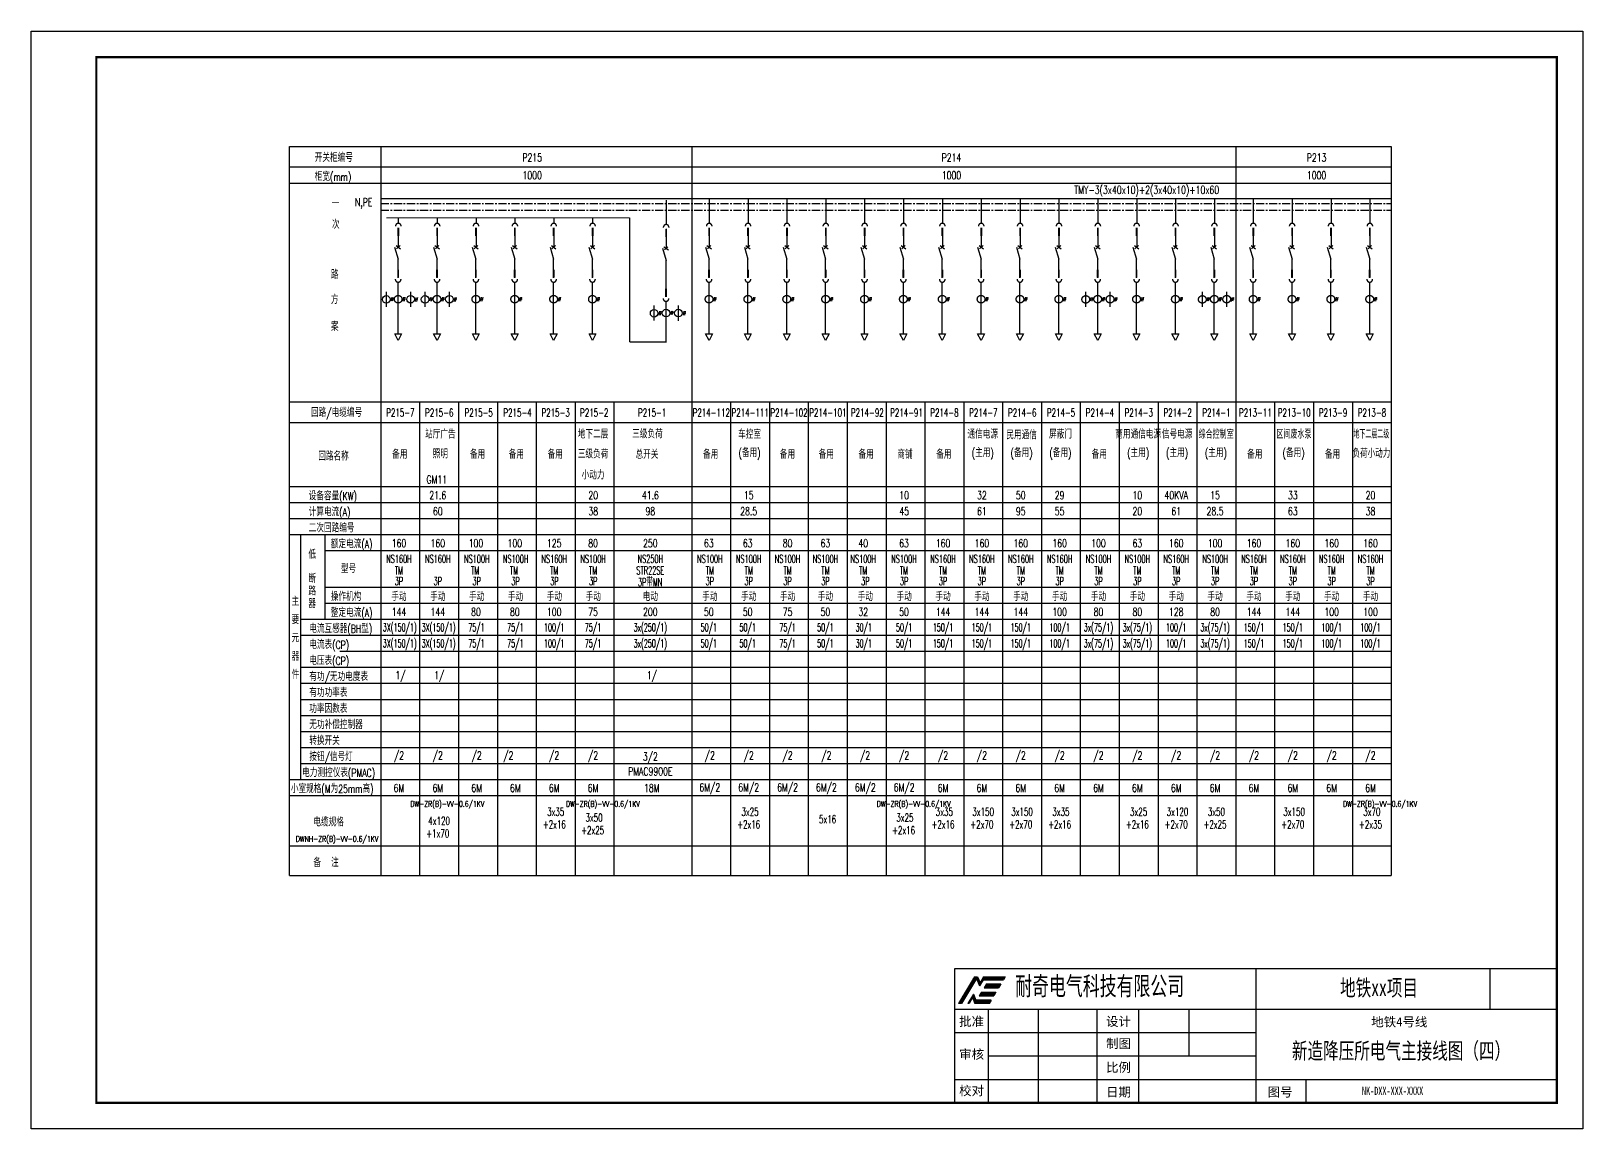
# Model space of a CAD drawing. Extents: x 683337 to 721494, y -86071 to -63744.
# Drawn here: x 697734 to 721494, y -86071 to -69271 of the extents above; entities that cross this region are included whole.
import ezdxf
from ezdxf.enums import TextEntityAlignment as Align

# ---------------------------------------------------------------- set-up
doc = ezdxf.new("R2010")
doc.units = 0
doc.header["$LTSCALE"] = 100
doc.header["$MEASUREMENT"] = 0
for name, pattern in [('ACAD_ISO03W100', [30, 12, -18]), ('CENTER', [2, 1.25, -0.25, 0.25, -0.25]), ('CONTINOUS', [2.5, 1.25, 0.25, 0.25, 0.25, 0.25, 0.25])]:
    doc.linetypes.add(name, pattern=pattern)
doc.layers.get('0').update_dxf_attribs({"color": 3, "linetype": 'CONTINUOUS'})
for name, color, linetype in [('01', 7, 'CONTINUOUS'), ('02', 1, 'CONTINUOUS'), ('1', 7, 'ACAD_ISO03W100'), ('11', 1, 'CONTINUOUS'), ('图框', 4, 'CONTINUOUS'), ('文字', 7, 'CONTINUOUS')]:
    doc.layers.add(name, color=color, linetype=linetype)
doc.styles.add('FSDBHZ', font='TXT.SHX', dxfattribs={"width": 0.707, "bigfont": 'HZFS.SHX'})
doc.styles.add('HT', font='simhei.ttf')
doc.styles.get("Standard").update_dxf_attribs({"font": 'COMPLEX', "width": 0.666667, "bigfont": 'DXT'})
doc.styles.add('WEN', font='', dxfattribs={"width": 0.7})
doc.styles.get('WEN').set_extended_font_data('SimSun')
pattern_1 = [(45, (965297.757, -248823.082), (-26.60573, 26.60573), [])]

# ---------------------------------------------------------------- blocks, each defined once
blk = doc.blocks.new('图框')
at = {"layer": '图框'}
h = blk.add_hatch(dxfattribs=at)
h.set_pattern_fill('ANSI31', color=5, scale=11.850767)
h.set_pattern_definition(pattern_1)
h.paths.add_polyline_path([(1013864, -235026), (1013937, -234905), (1013353, -234905), (1013257, -234665), (1013039, -235026), (1013091, -235026), (1013227, -234800), (1013318, -235026)], flags=17)
h.paths.add_polyline_path([(1012684, -235026), (1012807, -235026), (1013380, -234075), (1013493, -234358), (1013636, -234122), (1014409, -234122), (1014474, -234014), (1013649, -234014), (1013511, -234242), (1013420, -234014), (1013294, -234014)])
h = blk.add_hatch(dxfattribs=at)
h.set_pattern_fill('ANSI31', color=256, scale=11.850767)
h.set_pattern_definition(pattern_1)
h.paths.add_polyline_path([(1014312, -234282), (1013758, -234282), (1013666, -234434), (1014220, -234434)])
h.paths.add_polyline_path([(1014121, -234599), (1013567, -234599), (1013483, -234738), (1014037, -234738)])
h = blk.add_hatch(dxfattribs=at)
h.set_pattern_fill('ANSI31', color=3, scale=11.850767)
h.set_pattern_definition(pattern_1)
h.paths.add_polyline_path([(1013758, -234282), (1013666, -234434), (1014220, -234434), (1014312, -234282)])
h.paths.add_polyline_path([(1013567, -234599), (1013483, -234738), (1014037, -234738), (1014121, -234599)])
for p, q in [((1012536, -233704), (1012536, -238826)), ((1013294, -234014), (1012684, -235026)), ((1013294, -234014), (1013417, -234014)), ((1013420, -234014), (1013511, -234242)), ((1013649, -234014), (1013511, -234242)), ((1013649, -234014), (1014474, -234014)), ((1014474, -234014), (1014409, -234122)), ((1024062, -233704), (1024062, -238826)), ((1033026, -233704), (1033026, -235240)), ((1035587, -238826), (1035587, -233704)), ((1013380, -234075), (1012807, -235026)), ((1013380, -234075), (1013493, -234358)), ((1013567, -234599), (1013483, -234738)), ((1013636, -234122), (1013493, -234358)), ((1013567, -234599), (1014121, -234599)), ((1013636, -234122), (1014409, -234122)), ((1013758, -234282), (1013666, -234434)), ((1013666, -234434), (1014220, -234434)), ((1013758, -234282), (1014312, -234282)), ((1014121, -234599), (1014037, -234738)), ((1014312, -234282), (1014220, -234434)), ((1012807, -235026), (1012684, -235026)), ((1013257, -234665), (1013039, -235026)), ((1013091, -235026), (1013039, -235026)), ((1013227, -234800), (1013091, -235026)), ((1013227, -234800), (1013318, -235026)), ((1013257, -234665), (1013353, -234905)), ((1013864, -235026), (1013318, -235026)), ((1013937, -234905), (1013353, -234905)), ((1013483, -234738), (1014037, -234738)), ((1013937, -234905), (1013864, -235026)), ((1012536, -235240), (1024062, -235240)), ((1013817, -235240), (1013817, -238826)), ((1015737, -235240), (1015737, -238826)), ((1017985, -235240), (1017985, -237033)), ((1019579, -235240), (1019579, -238826)), ((1021500, -235240), (1021500, -237033)), ((1024062, -235240), (1035587, -235240)), ((1012536, -236137), (1024062, -236137)), ((1013817, -237033), (1024062, -237033)), ((1024062, -237033), (1024062, -237033)), ((1012536, -237930), (1024062, -237930)), ((1024062, -237930), (1035587, -237930)), ((1025982, -237930), (1025982, -238826)), ((1012536, -238826), (1035587, -238826))]:
    blk.add_line(p, q, dxfattribs=at)
at = {"layer": '图框', "lineweight": 30}
for p, q in [((1035587, -233704), (1012536, -233704)), ((1012536, -233704), (1012536, -238826))]:
    blk.add_line(p, q, dxfattribs=at)
at = {"layer": '图框', "linetype": 'CONTINOUS'}
for p, q in [((1017985, -237033), (1017985, -238826)), ((1021500, -238826), (1021500, -238826))]:
    blk.add_line(p, q, dxfattribs=at)
at = {"layer": '图框', "color": 0, "ltscale": 0.2, "style": 'HT'}
for s, p in [('批准', (1012711, -235889)), ('设计', (1018334, -235889)), ('地铁4号线', (1028485, -235907)), ('制图', (1018334, -236736)), ('审核', (1012711, -237145)), ('比例', (1018334, -237647)), ('校对', (1012711, -238539)), ('日期', (1018334, -238589)), ('图号', (1024520, -238589))]:
    blk.add_text(s, height=350, dxfattribs=at).set_placement(p)
at = {"layer": '图框', "color": 0, "insert": (1014858, -234002), "char_height": 711.05, "attachment_point": 1}
blk.add_mtext_dynamic_manual_height_columns('{\\fSimSun|b0|i0|c134|p2;耐奇电气科技有限公司}', width=8427.24, gutter_width=12.5, heights=[0], dxfattribs=at)

msp = doc.modelspace()

# ---------------------------------------------------------------- linework, layer by layer
at = {"const_width": 18.3}
for points, elevation in [([(703089, -71835), (718559, -71835)], -732), ([(703173, -72129), (706900, -72129)], -898)]:
    msp.add_lwpolyline(points, dxfattribs=dict(at, elevation=elevation))
at = {"layer": '01'}
for p, q in [((701692, -82192), (701692, -71036)), ((701692, -71036), (718559, -71036)), ((703089, -71036), (703089, -82192)), ((707849, -71036), (707849, -82192)), ((716179, -71036), (716179, -82192)), ((718559, -71036), (718559, -82192)), ((701692, -82192), (718559, -82192))]:
    msp.add_line(p, q, dxfattribs=at)
at = {"layer": '01', "color": 3, "linetype": 'CENTER'}
for p, q in [((703089, -71908), (718559, -71908)), ((703089, -72013), (718559, -72013))]:
    msp.add_line(p, q, dxfattribs=at)
at = {"layer": '02'}
for p, q in [((701692, -71351), (718559, -71351)), ((701692, -71596), (718559, -71596)), ((706900, -74026, -896), (706900, -72129, -896)), ((703174, -73491, -1796), (703174, -73260, -1796)), ((703285, -73376, -1796), (703231, -73376, -1796)), ((703256, -73347, -1796), (703242, -73406, -1796)), ((703276, -73347, -1796), (703263, -73406, -1796)), ((703547, -73491, -1796), (703547, -73260, -1796)), ((703658, -73376, -1796), (703603, -73376, -1796)), ((703628, -73347, -1796), (703615, -73407, -1796)), ((703649, -73347, -1796), (703635, -73407, -1796)), ((703769, -73491, -1796), (703769, -73260, -1796)), ((703880, -73376, -1796), (703826, -73376, -1796)), ((703851, -73347, -1796), (703837, -73406, -1796)), ((703871, -73347, -1796), (703858, -73406, -1796)), ((704142, -73491, -1796), (704142, -73260, -1796)), ((704253, -73376, -1796), (704198, -73376, -1796)), ((704223, -73347, -1796), (704210, -73407, -1796)), ((704244, -73347, -1796), (704230, -73407, -1796)), ((707275, -73702, -1695), (707275, -73472, -1695)), ((707387, -73588, -1695), (707332, -73588, -1695)), ((707357, -73559, -1695), (707344, -73618, -1695)), ((707378, -73559, -1695), (707364, -73618, -1695)), ((707569, -73585, -1695), (707514, -73585, -1695)), ((707540, -73556, -1695), (707526, -73615, -1695)), ((707560, -73556, -1695), (707547, -73615, -1695)), ((707648, -73703, -1695), (707648, -73472, -1695)), ((707759, -73588, -1695), (707704, -73588, -1695)), ((707729, -73559, -1695), (707716, -73618, -1695)), ((707750, -73559, -1695), (707737, -73618, -1695)), ((701692, -74947), (718559, -74947)), ((703684, -74947), (703684, -82192)), ((704279, -74947), (704279, -82192)), ((704874, -74947), (704874, -82192)), ((705469, -74947), (705469, -82192)), ((706064, -74947), (706064, -82192)), ((706659, -74947), (706659, -82192)), ((706659, -74947), (706659, -82192)), ((708444, -74947), (708444, -82192)), ((709039, -74947), (709039, -82192)), ((709634, -74947), (709634, -82192)), ((710229, -74947), (710229, -82192)), ((710824, -74947), (710824, -82192)), ((710824, -74947), (710824, -82192)), ((711419, -74947), (711419, -82192)), ((712014, -74947), (712014, -82192)), ((712609, -74947), (712609, -82192)), ((713204, -74947), (713204, -82192)), ((713799, -74947), (713799, -82192)), ((714394, -74947), (714394, -82192)), ((714989, -74947), (714989, -82192)), ((715584, -74947), (715584, -82192)), ((716774, -74947), (716774, -82192)), ((717369, -74947), (717369, -82192)), ((717964, -74947), (717964, -82192)), ((701692, -75262), (718559, -75262)), ((701692, -76242), (718559, -76242)), ((701692, -76487), (718559, -76487)), ((701692, -76732), (718559, -76732)), ((701692, -76977), (718559, -76977)), ((702234, -77222), (718559, -77222)), ((702234, -77782), (718559, -77782)), ((702234, -78027), (718559, -78027)), ((701867, -78272), (718559, -78272)), ((701867, -78517), (718559, -78517)), ((702462, -78762), (718559, -78762)), ((701867, -79007), (718559, -79007)), ((701867, -79252), (718559, -79252)), ((701867, -79497), (718559, -79497)), ((701867, -79742), (718559, -79742)), ((701867, -79987), (718559, -79987)), ((701867, -80232), (718559, -80232)), ((701867, -80477), (718559, -80477)), ((701692, -80722), (718559, -80722)), ((701692, -80967), (718559, -80967)), ((701692, -81737), (718559, -81737))]:
    msp.add_line(p, q, dxfattribs=at)
at = {"layer": '02', "color": 1}
for p, q in [((706900, -74026, -896), (707461, -74026, -795)), ((707456, -74026, -797), (707456, -73922, -797))]:
    msp.add_line(p, q, dxfattribs=at)
at = {"layer": '02'}
for centre in [(703172, -73377, -1796), (703545, -73374, -1796), (703767, -73377, -1796), (704140, -73374, -1796), (707274, -73589, -1695), (707456, -73586, -1695), (707646, -73586, -1695)]:
    msp.add_circle(centre, 58.2, dxfattribs=at)
at = {"layer": '1'}
for p, q in [((707458, -71860, -797), (707458, -72233, -797)), ((708117, -71842, -898), (708117, -72214, -898)), ((708712, -71842, -898), (708712, -72214, -898)), ((709307, -71842, -898), (709307, -72214, -898)), ((709902, -71842, -898), (709902, -72214, -898)), ((710497, -71842, -898), (710497, -72214, -898)), ((711092, -71842, -898), (711092, -72214, -898)), ((711687, -71842, -898), (711687, -72214, -898)), ((712282, -71842, -898), (712282, -72214, -898)), ((712877, -71842, -898), (712877, -72214, -898)), ((713472, -71842, -898), (713472, -72214, -898)), ((714067, -71842, -898), (714067, -72214, -898)), ((714662, -71842, -898), (714662, -72214, -898)), ((715257, -71842, -898), (715257, -72214, -898)), ((715852, -71842, -898), (715852, -72214, -898)), ((716447, -71842, -898), (716447, -72214, -898)), ((717042, -71842, -898), (717042, -72214, -898)), ((717637, -71842, -898), (717637, -72214, -898)), ((718232, -71842, -898), (718232, -72214, -898)), ((703357, -72129, -898), (703357, -72214, -898)), ((703952, -72129, -898), (703952, -72214, -898)), ((704547, -72129, -898), (704547, -72214, -898)), ((705142, -72129, -898), (705142, -72214, -898)), ((705737, -72129, -898), (705737, -72214, -898)), ((706332, -72129, -898), (706332, -72214, -898)), ((703357, -72280, -898), (703357, -72389, -898)), ((703357, -72330, -898), (703357, -72578, -898)), ((703357, -72330, -898), (703357, -72578, -898)), ((703952, -72330, -898), (703952, -72578, -898)), ((703952, -72330, -898), (703952, -72578, -898)), ((704547, -72330, -898), (704547, -72578, -898)), ((704547, -72330, -898), (704547, -72578, -898)), ((705142, -72330, -898), (705142, -72578, -898)), ((705142, -72330, -898), (705142, -72578, -898)), ((705737, -72330, -898), (705737, -72578, -898)), ((705737, -72330, -898), (705737, -72578, -898)), ((706332, -72330, -898), (706332, -72578, -898)), ((706332, -72330, -898), (706332, -72578, -898)), ((707458, -72298, -797), (707458, -72408, -797)), ((707458, -72349, -797), (707458, -72596, -797)), ((707458, -72349, -797), (707458, -72596, -797)), ((708117, -72280, -898), (708117, -72389, -898)), ((708117, -72330, -898), (708117, -72578, -898)), ((708117, -72330, -898), (708117, -72578, -898)), ((708712, -72280, -898), (708712, -72389, -898)), ((708712, -72330, -898), (708712, -72578, -898)), ((708712, -72330, -898), (708712, -72578, -898)), ((709307, -72280, -898), (709307, -72389, -898)), ((709307, -72330, -898), (709307, -72578, -898)), ((709307, -72330, -898), (709307, -72578, -898)), ((709902, -72280, -898), (709902, -72389, -898)), ((709902, -72330, -898), (709902, -72578, -898)), ((709902, -72330, -898), (709902, -72578, -898)), ((710497, -72280, -898), (710497, -72389, -898)), ((710497, -72330, -898), (710497, -72578, -898)), ((710497, -72330, -898), (710497, -72578, -898)), ((711092, -72280, -898), (711092, -72389, -898)), ((711092, -72330, -898), (711092, -72578, -898)), ((711092, -72330, -898), (711092, -72578, -898)), ((711687, -72280, -898), (711687, -72389, -898)), ((711687, -72330, -898), (711687, -72578, -898)), ((711687, -72330, -898), (711687, -72578, -898)), ((712282, -72280, -898), (712282, -72389, -898)), ((712282, -72330, -898), (712282, -72578, -898)), ((712282, -72330, -898), (712282, -72578, -898)), ((712877, -72280, -898), (712877, -72389, -898)), ((712877, -72330, -898), (712877, -72578, -898)), ((712877, -72330, -898), (712877, -72578, -898)), ((713472, -72280, -898), (713472, -72389, -898)), ((713472, -72330, -898), (713472, -72578, -898)), ((713472, -72330, -898), (713472, -72578, -898)), ((714067, -72280, -898), (714067, -72389, -898)), ((714067, -72330, -898), (714067, -72578, -898)), ((714067, -72330, -898), (714067, -72578, -898)), ((714662, -72280, -898), (714662, -72389, -898)), ((714662, -72330, -898), (714662, -72578, -898)), ((714662, -72330, -898), (714662, -72578, -898)), ((715257, -72280, -898), (715257, -72389, -898)), ((715257, -72330, -898), (715257, -72578, -898)), ((715257, -72330, -898), (715257, -72578, -898)), ((715852, -72280, -898), (715852, -72389, -898)), ((715852, -72330, -898), (715852, -72578, -898)), ((715852, -72330, -898), (715852, -72578, -898)), ((716447, -72280, -898), (716447, -72389, -898)), ((716447, -72330, -898), (716447, -72578, -898)), ((716447, -72330, -898), (716447, -72578, -898)), ((717042, -72280, -898), (717042, -72389, -898)), ((717042, -72330, -898), (717042, -72578, -898)), ((717042, -72330, -898), (717042, -72578, -898)), ((717637, -72280, -898), (717637, -72389, -898)), ((717637, -72330, -898), (717637, -72578, -898)), ((717637, -72330, -898), (717637, -72578, -898)), ((718232, -72280, -898), (718232, -72389, -898)), ((718232, -72330, -898), (718232, -72578, -898)), ((718232, -72330, -898), (718232, -72578, -898)), ((703300, -72576, -898), (703355, -72762, -898)), ((703323, -72554, -898), (703391, -72601, -898)), ((703384, -72554, -898), (703330, -72601, -898)), ((703895, -72576, -898), (703950, -72762, -898)), ((703918, -72554, -898), (703986, -72601, -898)), ((703979, -72554, -898), (703925, -72601, -898)), ((704490, -72576, -898), (704545, -72762, -898)), ((704513, -72554, -898), (704581, -72601, -898)), ((704574, -72554, -898), (704520, -72601, -898)), ((705085, -72576, -898), (705140, -72762, -898)), ((705108, -72554, -898), (705176, -72601, -898)), ((705169, -72554, -898), (705115, -72601, -898)), ((705680, -72576, -898), (705735, -72762, -898)), ((705703, -72554, -898), (705771, -72601, -898)), ((705764, -72554, -898), (705710, -72601, -898)), ((706275, -72576, -898), (706330, -72762, -898)), ((706298, -72554, -898), (706366, -72601, -898)), ((706359, -72554, -898), (706305, -72601, -898)), ((707401, -72595, -797), (707456, -72781, -797)), ((707424, -72573, -797), (707493, -72620, -797)), ((707485, -72573, -797), (707431, -72620, -797)), ((708060, -72576, -898), (708115, -72762, -898)), ((708083, -72554, -898), (708151, -72601, -898)), ((708144, -72554, -898), (708090, -72601, -898)), ((708655, -72576, -898), (708710, -72762, -898)), ((708678, -72554, -898), (708746, -72601, -898)), ((708739, -72554, -898), (708685, -72601, -898)), ((709250, -72576, -898), (709305, -72762, -898)), ((709273, -72554, -898), (709341, -72601, -898)), ((709334, -72554, -898), (709280, -72601, -898)), ((709845, -72576, -898), (709900, -72762, -898)), ((709868, -72554, -898), (709936, -72601, -898)), ((709929, -72554, -898), (709875, -72601, -898)), ((710440, -72576, -898), (710495, -72762, -898)), ((710463, -72554, -898), (710531, -72601, -898)), ((710524, -72554, -898), (710470, -72601, -898)), ((711035, -72576, -898), (711090, -72762, -898)), ((711058, -72554, -898), (711126, -72601, -898)), ((711119, -72554, -898), (711065, -72601, -898)), ((711630, -72576, -898), (711685, -72762, -898)), ((711653, -72554, -898), (711721, -72601, -898)), ((711714, -72554, -898), (711660, -72601, -898)), ((712225, -72576, -898), (712280, -72762, -898)), ((712248, -72554, -898), (712316, -72601, -898)), ((712309, -72554, -898), (712255, -72601, -898)), ((712820, -72576, -898), (712875, -72762, -898)), ((712843, -72554, -898), (712911, -72601, -898)), ((712904, -72554, -898), (712850, -72601, -898)), ((713415, -72576, -898), (713470, -72762, -898)), ((713438, -72554, -898), (713506, -72601, -898)), ((713499, -72554, -898), (713445, -72601, -898)), ((714010, -72576, -898), (714065, -72762, -898)), ((714033, -72554, -898), (714101, -72601, -898)), ((714094, -72554, -898), (714040, -72601, -898)), ((714605, -72576, -898), (714660, -72762, -898)), ((714628, -72554, -898), (714696, -72601, -898)), ((714689, -72554, -898), (714635, -72601, -898)), ((715200, -72576, -898), (715255, -72762, -898)), ((715223, -72554, -898), (715291, -72601, -898)), ((715284, -72554, -898), (715230, -72601, -898)), ((715795, -72576, -898), (715850, -72762, -898)), ((715818, -72554, -898), (715886, -72601, -898)), ((715879, -72554, -898), (715825, -72601, -898)), ((716390, -72576, -898), (716445, -72762, -898)), ((716413, -72554, -898), (716481, -72601, -898)), ((716474, -72554, -898), (716420, -72601, -898)), ((716985, -72576, -898), (717040, -72762, -898)), ((717008, -72554, -898), (717076, -72601, -898)), ((717069, -72554, -898), (717015, -72601, -898)), ((717580, -72576, -898), (717635, -72762, -898)), ((717603, -72554, -898), (717671, -72601, -898)), ((717664, -72554, -898), (717610, -72601, -898)), ((718175, -72576, -898), (718230, -72762, -898)), ((718198, -72554, -898), (718266, -72601, -898)), ((718259, -72554, -898), (718205, -72601, -898)), ((703355, -73026, -898), (703355, -72762, -898)), ((703355, -73047, -898), (703355, -72938, -898)), ((703950, -73001, -898), (703950, -72762, -898)), ((703950, -73047, -898), (703950, -72938, -898)), ((704545, -73001, -898), (704545, -72762, -898)), ((704545, -73047, -898), (704545, -72938, -898)), ((705140, -73001, -898), (705140, -72762, -898)), ((705140, -73047, -898), (705140, -72938, -898)), ((705735, -73001, -898), (705735, -72762, -898)), ((705735, -73047, -898), (705735, -72938, -898)), ((706330, -73001, -898), (706330, -72762, -898)), ((706330, -73047, -898), (706330, -72938, -898)), ((707456, -73317, -797), (707456, -72781, -797)), ((708115, -73026, -898), (708115, -72762, -898)), ((708115, -73047, -898), (708115, -72938, -898)), ((708710, -73026, -898), (708710, -72762, -898)), ((708710, -73047, -898), (708710, -72938, -898)), ((709305, -73026, -898), (709305, -72762, -898)), ((709305, -73047, -898), (709305, -72938, -898)), ((709900, -73026, -898), (709900, -72762, -898)), ((709900, -73047, -898), (709900, -72938, -898)), ((710495, -73026, -898), (710495, -72762, -898)), ((710495, -73047, -898), (710495, -72938, -898)), ((711090, -73026, -898), (711090, -72762, -898)), ((711090, -73047, -898), (711090, -72938, -898)), ((711685, -73026, -898), (711685, -72762, -898)), ((711685, -73047, -898), (711685, -72938, -898)), ((712280, -73026, -898), (712280, -72762, -898)), ((712280, -73047, -898), (712280, -72938, -898)), ((712875, -73026, -898), (712875, -72762, -898)), ((712875, -73047, -898), (712875, -72938, -898)), ((713470, -73026, -898), (713470, -72762, -898)), ((713470, -73047, -898), (713470, -72938, -898)), ((714065, -73026, -898), (714065, -72762, -898)), ((714065, -73047, -898), (714065, -72938, -898)), ((714660, -73026, -898), (714660, -72762, -898)), ((714660, -73047, -898), (714660, -72938, -898)), ((715255, -73026, -898), (715255, -72762, -898)), ((715255, -73047, -898), (715255, -72938, -898)), ((715850, -73026, -898), (715850, -72762, -898)), ((715850, -73047, -898), (715850, -72938, -898)), ((716445, -73026, -898), (716445, -72762, -898)), ((716445, -73047, -898), (716445, -72938, -898)), ((717040, -73026, -898), (717040, -72762, -898)), ((717040, -73047, -898), (717040, -72938, -898)), ((717635, -73026, -898), (717635, -72762, -898)), ((717635, -73047, -898), (717635, -72938, -898)), ((718230, -73026, -898), (718230, -72762, -898)), ((718230, -73047, -898), (718230, -72938, -898)), ((703355, -73903, -898), (703355, -73113, -898)), ((703950, -73903, -898), (703950, -73113, -898)), ((704545, -73903, -898), (704545, -73113, -898)), ((705140, -73903, -898), (705140, -73113, -898)), ((705735, -73903, -898), (705735, -73113, -898)), ((706330, -73903, -898), (706330, -73113, -898)), ((707456, -73311, -797), (707456, -73131, -797)), ((708115, -73903, -898), (708115, -73113, -898)), ((708710, -73903, -898), (708710, -73113, -898)), ((709305, -73903, -898), (709305, -73113, -898)), ((709900, -73903, -898), (709900, -73113, -898)), ((710495, -73903, -898), (710495, -73113, -898)), ((711090, -73903, -898), (711090, -73113, -898)), ((711685, -73903, -898), (711685, -73113, -898)), ((712280, -73903, -898), (712280, -73113, -898)), ((712875, -73903, -898), (712875, -73113, -898)), ((713470, -73903, -898), (713470, -73113, -898)), ((714065, -73903, -898), (714065, -73113, -898)), ((714660, -73903, -898), (714660, -73113, -898)), ((715255, -73903, -898), (715255, -73113, -898)), ((715850, -73903, -898), (715850, -73113, -898)), ((716445, -73903, -898), (716445, -73113, -898)), ((717040, -73903, -898), (717040, -73113, -898)), ((717635, -73903, -898), (717635, -73113, -898)), ((718230, -73903, -898), (718230, -73113, -898)), ((703468, -73373, -898), (703413, -73373, -898)), ((703438, -73344, -898), (703425, -73403, -898)), ((703459, -73344, -898), (703445, -73403, -898)), ((704063, -73373, -898), (704008, -73373, -898)), ((704033, -73344, -898), (704020, -73403, -898)), ((704054, -73344, -898), (704040, -73403, -898)), ((704658, -73373, -898), (704603, -73373, -898)), ((704628, -73344, -898), (704615, -73403, -898)), ((704649, -73344, -898), (704635, -73403, -898)), ((705253, -73373, -898), (705198, -73373, -898)), ((705223, -73344, -898), (705210, -73403, -898)), ((705244, -73344, -898), (705230, -73403, -898)), ((705848, -73373, -898), (705793, -73373, -898)), ((705818, -73344, -898), (705805, -73403, -898)), ((705839, -73344, -898), (705825, -73403, -898)), ((706443, -73373, -898), (706388, -73373, -898)), ((706413, -73344, -898), (706400, -73403, -898)), ((706434, -73344, -898), (706420, -73403, -898)), ((707456, -73340, -797), (707456, -73231, -797)), ((707456, -73922, -797), (707456, -73406, -797)), ((707456, -73922, -797), (707456, -73406, -797)), ((708228, -73373, -898), (708173, -73373, -898)), ((708198, -73344, -898), (708185, -73403, -898)), ((708219, -73344, -898), (708205, -73403, -898)), ((708823, -73373, -898), (708768, -73373, -898)), ((708793, -73344, -898), (708780, -73403, -898)), ((708814, -73344, -898), (708800, -73403, -898)), ((709418, -73373, -898), (709363, -73373, -898)), ((709388, -73344, -898), (709375, -73403, -898)), ((709409, -73344, -898), (709395, -73403, -898)), ((710013, -73373, -898), (709958, -73373, -898)), ((709983, -73344, -898), (709970, -73403, -898)), ((710004, -73344, -898), (709990, -73403, -898)), ((710608, -73373, -898), (710553, -73373, -898)), ((710578, -73344, -898), (710565, -73403, -898)), ((710599, -73344, -898), (710585, -73403, -898)), ((711203, -73373, -898), (711148, -73373, -898)), ((711173, -73344, -898), (711160, -73403, -898)), ((711194, -73344, -898), (711180, -73403, -898)), ((711798, -73373, -898), (711743, -73373, -898)), ((711768, -73344, -898), (711755, -73403, -898)), ((711789, -73344, -898), (711775, -73403, -898)), ((712393, -73373, -898), (712338, -73373, -898)), ((712363, -73344, -898), (712350, -73403, -898)), ((712384, -73344, -898), (712370, -73403, -898)), ((712988, -73373, -898), (712933, -73373, -898)), ((712958, -73344, -898), (712945, -73403, -898)), ((712979, -73344, -898), (712965, -73403, -898)), ((713583, -73373, -898), (713528, -73373, -898)), ((713553, -73344, -898), (713540, -73403, -898)), ((713574, -73344, -898), (713560, -73403, -898)), ((713882, -73493, -898), (713882, -73262, -898)), ((713995, -73376, -898), (713941, -73376, -898)), ((713966, -73347, -898), (713952, -73406, -898)), ((713986, -73347, -898), (713973, -73406, -898)), ((714178, -73373, -898), (714123, -73373, -898)), ((714148, -73344, -898), (714135, -73403, -898)), ((714169, -73344, -898), (714155, -73403, -898)), ((714257, -73491, -898), (714257, -73260, -898)), ((714368, -73375, -898), (714313, -73375, -898)), ((714338, -73346, -898), (714325, -73405, -898)), ((714338, -73347, -898), (714325, -73407, -898)), ((714359, -73346, -898), (714345, -73405, -898)), ((714773, -73373, -898), (714718, -73373, -898)), ((714743, -73344, -898), (714730, -73403, -898)), ((714764, -73344, -898), (714750, -73403, -898)), ((715368, -73373, -898), (715313, -73373, -898)), ((715338, -73344, -898), (715325, -73403, -898)), ((715359, -73344, -898), (715345, -73403, -898)), ((715667, -73493, -898), (715667, -73262, -898)), ((715780, -73376, -898), (715726, -73376, -898)), ((715751, -73347, -898), (715737, -73406, -898)), ((715771, -73347, -898), (715758, -73406, -898)), ((715963, -73373, -898), (715908, -73373, -898)), ((715933, -73344, -898), (715920, -73403, -898)), ((715954, -73344, -898), (715940, -73403, -898)), ((716042, -73491, -898), (716042, -73260, -898)), ((716153, -73375, -898), (716098, -73375, -898)), ((716123, -73346, -898), (716110, -73405, -898)), ((716123, -73347, -898), (716110, -73407, -898)), ((716144, -73346, -898), (716130, -73405, -898)), ((716558, -73373, -898), (716503, -73373, -898)), ((716528, -73344, -898), (716515, -73403, -898)), ((716549, -73344, -898), (716535, -73403, -898)), ((717153, -73373, -898), (717098, -73373, -898)), ((717123, -73344, -898), (717110, -73403, -898)), ((717144, -73344, -898), (717130, -73403, -898)), ((717748, -73373, -898), (717693, -73373, -898)), ((717718, -73344, -898), (717705, -73403, -898)), ((717739, -73344, -898), (717725, -73403, -898)), ((718343, -73373, -898), (718288, -73373, -898)), ((718313, -73344, -898), (718300, -73403, -898)), ((718334, -73344, -898), (718320, -73403, -898)), ((703355, -74008, -898), (703302, -73903, -898)), ((703302, -73903, -898), (703407, -73903, -898)), ((703407, -73903, -898), (703355, -74008, -898)), ((703897, -73903, -898), (704002, -73903, -898)), ((703950, -74008, -898), (703897, -73903, -898)), ((704002, -73903, -898), (703950, -74008, -898)), ((704545, -74008, -898), (704492, -73903, -898)), ((704492, -73903, -898), (704597, -73903, -898)), ((704597, -73903, -898), (704545, -74008, -898)), ((705140, -74008, -898), (705087, -73903, -898)), ((705087, -73903, -898), (705192, -73903, -898)), ((705192, -73903, -898), (705140, -74008, -898)), ((705682, -73903, -898), (705787, -73903, -898)), ((705735, -74008, -898), (705682, -73903, -898)), ((705787, -73903, -898), (705735, -74008, -898)), ((706277, -73903, -898), (706382, -73903, -898)), ((706330, -74008, -898), (706277, -73903, -898)), ((706382, -73903, -898), (706330, -74008, -898)), ((708115, -74008, -898), (708062, -73903, -898)), ((708062, -73903, -898), (708167, -73903, -898)), ((708167, -73903, -898), (708115, -74008, -898)), ((708710, -74008, -898), (708657, -73903, -898)), ((708657, -73903, -898), (708762, -73903, -898)), ((708762, -73903, -898), (708710, -74008, -898)), ((709252, -73903, -898), (709357, -73903, -898)), ((709305, -74008, -898), (709252, -73903, -898)), ((709357, -73903, -898), (709305, -74008, -898)), ((709847, -73903, -898), (709952, -73903, -898)), ((709900, -74008, -898), (709847, -73903, -898)), ((709952, -73903, -898), (709900, -74008, -898)), ((710442, -73903, -898), (710547, -73903, -898)), ((710495, -74008, -898), (710442, -73903, -898)), ((710547, -73903, -898), (710495, -74008, -898)), ((711037, -73903, -898), (711142, -73903, -898)), ((711090, -74008, -898), (711037, -73903, -898)), ((711142, -73903, -898), (711090, -74008, -898)), ((711632, -73903, -898), (711737, -73903, -898)), ((711685, -74008, -898), (711632, -73903, -898)), ((711737, -73903, -898), (711685, -74008, -898)), ((712227, -73903, -898), (712332, -73903, -898)), ((712280, -74008, -898), (712227, -73903, -898)), ((712332, -73903, -898), (712280, -74008, -898)), ((712822, -73903, -898), (712927, -73903, -898)), ((712875, -74008, -898), (712822, -73903, -898)), ((712927, -73903, -898), (712875, -74008, -898)), ((713417, -73903, -898), (713522, -73903, -898)), ((713470, -74008, -898), (713417, -73903, -898)), ((713522, -73903, -898), (713470, -74008, -898)), ((714012, -73903, -898), (714117, -73903, -898)), ((714065, -74008, -898), (714012, -73903, -898)), ((714117, -73903, -898), (714065, -74008, -898)), ((714607, -73903, -898), (714712, -73903, -898)), ((714660, -74008, -898), (714607, -73903, -898)), ((714712, -73903, -898), (714660, -74008, -898)), ((715255, -74008, -898), (715202, -73903, -898)), ((715202, -73903, -898), (715307, -73903, -898)), ((715307, -73903, -898), (715255, -74008, -898)), ((715797, -73903, -898), (715902, -73903, -898)), ((715850, -74008, -898), (715797, -73903, -898)), ((715902, -73903, -898), (715850, -74008, -898)), ((716445, -74008, -898), (716392, -73903, -898)), ((716392, -73903, -898), (716497, -73903, -898)), ((716497, -73903, -898), (716445, -74008, -898)), ((716987, -73903, -898), (717092, -73903, -898)), ((717040, -74008, -898), (716987, -73903, -898)), ((717092, -73903, -898), (717040, -74008, -898)), ((717582, -73903, -898), (717687, -73903, -898)), ((717635, -74008, -898), (717582, -73903, -898)), ((717687, -73903, -898), (717635, -74008, -898)), ((718177, -73903, -898), (718282, -73903, -898)), ((718230, -74008, -898), (718177, -73903, -898)), ((718282, -73903, -898), (718230, -74008, -898))]:
    msp.add_line(p, q, dxfattribs=at)
at = {"layer": '1', "const_width": 28.3}
for points, elevation in [([(703357, -72280), (703357, -72405)], -898), ([(703952, -72280), (703952, -72405)], -898), ([(704547, -72280), (704547, -72405)], -898), ([(705142, -72280), (705142, -72405)], -898), ([(705737, -72280), (705737, -72405)], -898), ([(706332, -72280), (706332, -72405)], -898), ([(707458, -72298), (707458, -72424)], -797), ([(708117, -72280), (708117, -72405)], -898), ([(708712, -72280), (708712, -72405)], -898), ([(709307, -72280), (709307, -72405)], -898), ([(709902, -72280), (709902, -72405)], -898), ([(710497, -72280), (710497, -72405)], -898), ([(711092, -72280), (711092, -72405)], -898), ([(711687, -72280), (711687, -72405)], -898), ([(712282, -72280), (712282, -72405)], -898), ([(712877, -72280), (712877, -72405)], -898), ([(713472, -72280), (713472, -72405)], -898), ([(714067, -72280), (714067, -72405)], -898), ([(714662, -72280), (714662, -72405)], -898), ([(715257, -72280), (715257, -72405)], -898), ([(715852, -72280), (715852, -72405)], -898), ([(716447, -72280), (716447, -72405)], -898), ([(717042, -72280), (717042, -72405)], -898), ([(717637, -72280), (717637, -72405)], -898), ([(718232, -72280), (718232, -72405)], -898), ([(703355, -72922), (703355, -73047)], -898), ([(703950, -72922), (703950, -73047)], -898), ([(704545, -72922), (704545, -73047)], -898), ([(705140, -72922), (705140, -73047)], -898), ([(705735, -72922), (705735, -73047)], -898), ([(706330, -72922), (706330, -73047)], -898), ([(708115, -72922), (708115, -73047)], -898), ([(708710, -72922), (708710, -73047)], -898), ([(709305, -72922), (709305, -73047)], -898), ([(709900, -72922), (709900, -73047)], -898), ([(710495, -72922), (710495, -73047)], -898), ([(711090, -72922), (711090, -73047)], -898), ([(711685, -72922), (711685, -73047)], -898), ([(712280, -72922), (712280, -73047)], -898), ([(712875, -72922), (712875, -73047)], -898), ([(713470, -72922), (713470, -73047)], -898), ([(714065, -72922), (714065, -73047)], -898), ([(714660, -72922), (714660, -73047)], -898), ([(715255, -72922), (715255, -73047)], -898), ([(715850, -72922), (715850, -73047)], -898), ([(716445, -72922), (716445, -73047)], -898), ([(717040, -72922), (717040, -73047)], -898), ([(717635, -72922), (717635, -73047)], -898), ([(718230, -72922), (718230, -73047)], -898), ([(707456, -73215), (707456, -73340)], -797)]:
    msp.add_lwpolyline(points, dxfattribs=dict(at, elevation=elevation))
at = {"layer": '1'}
for centre in [(703355, -73374, -898), (703950, -73374, -898), (704545, -73374, -898), (705140, -73374, -898), (705735, -73374, -898), (706330, -73374, -898), (708115, -73374, -898), (708710, -73374, -898), (709305, -73374, -898), (709900, -73374, -898), (710495, -73374, -898), (711090, -73374, -898), (711685, -73374, -898), (712280, -73374, -898), (712875, -73374, -898), (713470, -73374, -898), (713882, -73377, -898), (714065, -73374, -898), (714255, -73374, -898), (714660, -73374, -898), (715255, -73374, -898), (715667, -73377, -898), (715850, -73374, -898), (716040, -73374, -898), (716445, -73374, -898), (717040, -73374, -898), (717635, -73374, -898), (718230, -73374, -898)]:
    msp.add_circle(centre, 58.2, dxfattribs=at)
for centre, start, end in [((703357, -72258, -898), 0, 180), ((703952, -72258, -898), 0, 180), ((704547, -72258, -898), 0, 180), ((705142, -72258, -898), 0, 180), ((705737, -72258, -898), 0, 180), ((706332, -72258, -898), 0, 180), ((708117, -72258, -898), 0, 180), ((708712, -72258, -898), 0, 180), ((709307, -72258, -898), 0, 180), ((709902, -72258, -898), 0, 180), ((710497, -72258, -898), 0, 180), ((711092, -72258, -898), 0, 180), ((711687, -72258, -898), 0, 180), ((712282, -72258, -898), 0, 180), ((712877, -72258, -898), 0, 180), ((713472, -72258, -898), 0, 180), ((714067, -72258, -898), 0, 180), ((714662, -72258, -898), 0, 180), ((715257, -72258, -898), 0, 180), ((715852, -72258, -898), 0, 180), ((716447, -72258, -898), 0, 180), ((717042, -72258, -898), 0, 180), ((717637, -72258, -898), 0, 180), ((718232, -72258, -898), 0, 180), ((707458, -72276, -797), 0, 180), ((703355, -73069, -898), 180, 0), ((703950, -73069, -898), 180, 0), ((704545, -73069, -898), 180, 0), ((705140, -73069, -898), 180, 0), ((705735, -73069, -898), 180, 0), ((706330, -73069, -898), 180, 0), ((708115, -73069, -898), 180, 0), ((708710, -73069, -898), 180, 0), ((709305, -73069, -898), 180, 0), ((709900, -73069, -898), 180, 0), ((710495, -73069, -898), 180, 0), ((711090, -73069, -898), 180, 0), ((711685, -73069, -898), 180, 0), ((712280, -73069, -898), 180, 0), ((712875, -73069, -898), 180, 0), ((713470, -73069, -898), 180, 0), ((714065, -73069, -898), 180, 0), ((714660, -73069, -898), 180, 0), ((715255, -73069, -898), 180, 0), ((715850, -73069, -898), 180, 0), ((716445, -73069, -898), 180, 0), ((717040, -73069, -898), 180, 0), ((717635, -73069, -898), 180, 0), ((718230, -73069, -898), 180, 0), ((707456, -73362, -797), 180, 0)]:
    msp.add_arc(centre, 43.8, start, end, dxfattribs=at)
at = {"layer": '11'}
for p, q in [((701867, -80722), (701867, -76977)), ((702234, -76977), (702234, -78272))]:
    msp.add_line(p, q, dxfattribs=at)
at = {"layer": '图框'}
msp.add_lwpolyline([(697734, -69271), (721494, -69271), (721494, -86071), (697734, -86071)], close=True, dxfattribs=at)
at = {"layer": '图框', "const_width": 32}
msp.add_lwpolyline([(698734, -69671), (721094, -69671), (721094, -85671), (698734, -85671)], close=True, dxfattribs=at)

# ---------------------------------------------------------------- block references
at = {"layer": '图框', "color": 0, "linetype": 'CONTINOUS', "xscale": 0.4000000000232831, "yscale": 0.4000000000232831, "zscale": 0.4}
msp.add_blockref('图框', (306859, 9860), dxfattribs=at)

# ---------------------------------------------------------------- texts
at = {"layer": '11', "style": 'FSDBHZ', "width": 0.707}
for s, height, p in [('开关柜编号', 122.5, (702078, -71272)), ('柜宽(mm)', 122.5, (702078, -71562)), ('一', 122, (702337, -71975)), ('次', 122, (702343, -72296)), ('路', 122, (702326, -73062)), ('方', 122, (702326, -73445)), ('案', 122, (702326, -73857)), ('回路/电缆编号', 122.5, (702020, -75173)), ('回路名称', 122.5, (702131, -75841)), ('设备容量(KW)', 122.5, (701985, -76449)), ('计算电流(A)', 122.5, (701985, -76694)), ('二次回路编号', 122.5, (701985, -76939)), ('低', 122, (701982, -77344)), ('额定电流(A)', 122.5, (702324, -77184)), ('型号', 122.5, (702477, -77564)), ('断', 122, (701982, -77714)), ('主', 122, (701724, -78063)), ('路', 122, (701982, -77905)), ('操作机构', 122.5, (702324, -77989)), ('器', 122, (701982, -78096)), ('整定电流(A)', 122.5, (702324, -78234)), ('要', 122, (701724, -78343)), ('电流互感器(BH型)', 122.5, (701994, -78479)), ('元', 122, (701724, -78623)), ('电流表(CP)', 122.5, (701994, -78724)), ('器', 122, (701724, -78903)), ('电压表(CP)', 122.5, (701994, -78969)), ('件', 122, (701724, -79183)), ('有功/无功电度表', 122.5, (701994, -79214)), ('有功功率表', 122.5, (701994, -79459)), ('功率因数表', 122.5, (701994, -79704)), ('无功补偿控制器', 122.5, (701995, -79949)), ('转换开关', 122.5, (701994, -80194)), ('按钮/信号灯', 122.5, (701994, -80439)), ('电力测控仪表(PMAC)', 122.5, (701885, -80684)), ('小室规格(M为25mm高)', 122.5, (701712, -80929)), ('电缆规格', 122.5, (702057, -81440)), ('备  注', 122.5, (702057, -82060))]:
    msp.add_text(s, height=height, dxfattribs=at).set_placement(p)
at = {"layer": '11', "style": 'FSDBHZ'}
for s, height, width, p in [('P215', 122.5, 0.707, (705407, -71206, -732)), ('P214', 122.5, 0.707, (711826, -71207)), ('P213', 122.5, 0.707, (717416, -71207)), ('1000', 122.5, 0.707, (705407, -71477, -732)), ('1000', 122.5, 0.707, (711826, -71478)), ('1000', 122.5, 0.707, (717416, -71478)), ('TMY-3(3x40x10)+2(3x40x10)+10x60', 122.5, 0.707, (714816, -71710)), ('N,PE', 122.5, 0.707, (702828, -71908)), ('P215-7', 122.5, 0.65, (703389, -75110)), ('P215-6', 122.5, 0.65, (703984, -75110)), ('P215-5', 122.5, 0.65, (704588, -75110)), ('P215-4', 122.5, 0.65, (705183, -75110)), ('P215-3', 122.5, 0.65, (705766, -75110)), ('P215-2', 122.5, 0.65, (706357, -75110)), ('P215-1', 122.5, 0.65, (707244, -75110)), ('P214-112', 122.5, 0.65, (708149, -75110)), ('P214-111', 122.5, 0.65, (708744, -75110)), ('P214-102', 122.5, 0.65, (709339, -75110)), ('P214-101', 122.5, 0.65, (709934, -75110)), ('P214-92', 122.5, 0.65, (710538, -75110)), ('P214-91', 122.5, 0.65, (711138, -75110)), ('P214-8', 122.5, 0.65, (711719, -75110)), ('P214-7', 122.5, 0.65, (712314, -75110)), ('P214-6', 122.5, 0.65, (712909, -75110)), ('P214-5', 122.5, 0.65, (713504, -75110)), ('P214-4', 122.5, 0.65, (714099, -75110)), ('P214-3', 122.5, 0.65, (714694, -75110)), ('P214-2', 122.5, 0.65, (715289, -75110)), ('P214-1', 122.5, 0.65, (715884, -75110)), ('P213-11', 122.5, 0.65, (716479, -75110)), ('P213-10', 122.5, 0.65, (717074, -75110)), ('P213-9', 122.5, 0.65, (717669, -75110)), ('P213-8', 122.5, 0.65, (718264, -75110)), ('站厅广告', 122.5, 0.707, (704001, -75428)), ('地下二层', 122.5, 0.707, (706339, -75428)), ('三级负荷', 122.5, 0.707, (707172, -75424)), ('车控室', 122.5, 0.707, (708735, -75428)), ('通信电源', 122.5, 0.707, (712305, -75428)), ('民用通信', 122.5, 0.707, (712900, -75440)), ('屏蔽门', 122.5, 0.707, (713495, -75428)), ('商用通信电源', 122.5, 0.707, (714685, -75428)), ('信号电源', 122.5, 0.707, (715280, -75428)), ('综合控制室', 122.5, 0.65, (715878, -75428)), ('区间废水泵', 122.5, 0.65, (717069, -75428)), ('地下二层二级', 122.5, 0.55, (718255, -75428)), ('备用', 122.5, 0.707, (703380, -75736)), ('照明', 122.5, 0.707, (704001, -75734)), ('备用', 122.5, 0.707, (704570, -75736)), ('备用', 122.5, 0.707, (705165, -75736)), ('备用', 122.5, 0.707, (705760, -75736)), ('三级负荷', 122.5, 0.707, (706339, -75731)), ('总开关', 122.5, 0.707, (707164, -75738)), ('备用', 122.5, 0.707, (708140, -75736)), ('(备用)', 122.5, 0.707, (708735, -75731)), ('备用', 122.5, 0.707, (709315, -75736)), ('备用', 122.5, 0.707, (709910, -75736)), ('备用', 122.5, 0.707, (710520, -75736)), ('商铺', 122.5, 0.707, (711115, -75736)), ('备用', 122.5, 0.707, (711710, -75736)), ('(主用)', 122.5, 0.707, (712305, -75731)), ('(备用)', 122.5, 0.707, (712900, -75731)), ('(备用)', 122.5, 0.707, (713495, -75731)), ('备用', 122.5, 0.707, (714090, -75736)), ('(主用)', 122.5, 0.707, (714685, -75731)), ('(主用)', 122.5, 0.707, (715280, -75731)), ('(主用)', 122.5, 0.707, (715875, -75731)), ('备用', 122.5, 0.707, (716470, -75736)), ('(备用)', 122.5, 0.707, (717065, -75731)), ('备用', 122.5, 0.707, (717660, -75736)), ('负荷小动力', 122.5, 0.7, (718255, -75722)), ('小动力', 122.5, 0.707, (706339, -76053)), ('GM11', 122.5, 0.707, (703946, -76134)), ('21.6', 122.5, 0.707, (703962, -76374)), ('20', 122.5, 0.707, (706342, -76374)), ('41.6', 122.5, 0.707, (707216, -76374)), ('15', 122.5, 0.707, (708722, -76374)), ('10', 122.5, 0.707, (711102, -76374)), ('32', 122.5, 0.707, (712292, -76374)), ('50', 122.5, 0.707, (712887, -76374)), ('29', 122.5, 0.707, (713482, -76374)), ('10', 122.5, 0.707, (714672, -76374)), ('40KVA', 122.5, 0.707, (715267, -76374)), ('15', 122.5, 0.707, (715862, -76374)), ('33', 122.5, 0.707, (717052, -76374)), ('20', 122.5, 0.707, (718242, -76374)), ('60', 122.5, 0.707, (703962, -76619)), ('38', 122.5, 0.707, (706342, -76619)), ('98', 122.5, 0.707, (707216, -76619)), ('28.5', 122.5, 0.707, (708722, -76619)), ('45', 122.5, 0.707, (711102, -76619)), ('61', 122.5, 0.707, (712292, -76619)), ('95', 122.5, 0.707, (712887, -76619)), ('55', 122.5, 0.707, (713482, -76619)), ('20', 122.5, 0.707, (714672, -76619)), ('61', 122.5, 0.707, (715267, -76619)), ('28.5', 122.5, 0.707, (715862, -76619)), ('63', 122.5, 0.707, (717052, -76619)), ('38', 122.5, 0.707, (718242, -76619)), ('160', 122.5, 0.707, (703367, -77109)), ('160', 122.5, 0.707, (703962, -77109)), ('100', 122.5, 0.707, (704546, -77109)), ('100', 122.5, 0.707, (705141, -77109)), ('125', 122.5, 0.707, (705744, -77109)), ('80', 122.5, 0.707, (706339, -77109)), ('250', 122.5, 0.707, (707216, -77109)), ('63', 122.5, 0.707, (708111, -77109)), ('63', 122.5, 0.707, (708706, -77109)), ('80', 122.5, 0.707, (709317, -77109)), ('63', 122.5, 0.707, (709896, -77109)), ('40', 122.5, 0.707, (710475, -77109)), ('63', 122.5, 0.707, (711099, -77109)), ('160', 122.5, 0.707, (711697, -77109)), ('160', 122.5, 0.707, (712292, -77109)), ('160', 122.5, 0.707, (712887, -77109)), ('160', 122.5, 0.707, (713482, -77109)), ('100', 122.5, 0.707, (714077, -77109)), ('63', 122.5, 0.707, (714672, -77109)), ('160', 122.5, 0.707, (715267, -77109)), ('100', 122.5, 0.707, (715862, -77109)), ('160', 122.5, 0.707, (716457, -77109)), ('160', 122.5, 0.707, (717052, -77109)), ('160', 122.5, 0.707, (717647, -77109)), ('160', 122.5, 0.707, (718242, -77109)), ('NS160H', 122.5, 0.6, (703367, -77348)), ('NS160H', 122.5, 0.6, (703962, -77348)), ('NS100H', 122.5, 0.6, (704559, -77348)), ('NS100H', 122.5, 0.6, (705154, -77348)), ('NS160H', 122.5, 0.6, (705744, -77348)), ('NS100H', 122.5, 0.6, (706339, -77348)), ('NS250H', 122.5, 0.6, (707216, -77348)), ('NS100H', 122.5, 0.6, (708127, -77348)), ('NS100H', 122.5, 0.6, (708722, -77348)), ('NS100H', 122.5, 0.6, (709317, -77348)), ('NS100H', 122.5, 0.6, (709896, -77348)), ('NS100H', 122.5, 0.6, (710475, -77348)), ('NS100H', 122.5, 0.6, (711099, -77348)), ('NS160H', 122.5, 0.6, (711697, -77348)), ('NS160H', 122.5, 0.6, (712292, -77348)), ('NS160H', 122.5, 0.6, (712887, -77348)), ('NS160H', 122.5, 0.6, (713482, -77348)), ('NS100H', 122.5, 0.6, (714077, -77348)), ('NS100H', 122.5, 0.6, (714672, -77348)), ('NS160H', 122.5, 0.6, (715267, -77348)), ('NS100H', 122.5, 0.6, (715862, -77348)), ('NS160H', 122.5, 0.6, (716457, -77348)), ('NS160H', 122.5, 0.6, (717052, -77348)), ('NS160H', 122.5, 0.6, (717647, -77348)), ('NS160H', 122.5, 0.6, (718242, -77348)), ('TM', 122.5, 0.6, (703367, -77525)), ('3P', 122.5, 0.6, (703367, -77689)), ('3P', 122.5, 0.6, (703962, -77689)), ('TM', 122.5, 0.6, (704534, -77525)), ('3P', 122.5, 0.6, (704557, -77689)), ('TM', 122.5, 0.6, (705129, -77525)), ('3P', 122.5, 0.6, (705152, -77689)), ('TM', 122.5, 0.6, (705744, -77525)), ('3P', 122.5, 0.6, (705747, -77689)), ('TM', 122.5, 0.6, (706339, -77525)), ('3P', 122.5, 0.6, (706342, -77689)), ('STR22SE', 122.5, 0.6, (707216, -77525)), ('3P带MN', 122.5, 0.6, (707213, -77689)), ('TM', 122.5, 0.6, (708127, -77525)), ('3P', 122.5, 0.6, (708127, -77689)), ('TM', 122.5, 0.6, (708722, -77525)), ('3P', 122.5, 0.6, (708722, -77689)), ('TM', 122.5, 0.6, (709317, -77525)), ('3P', 122.5, 0.6, (709317, -77689)), ('TM', 122.5, 0.6, (709896, -77525)), ('3P', 122.5, 0.6, (709896, -77689)), ('TM', 122.5, 0.6, (710475, -77525)), ('3P', 122.5, 0.6, (710507, -77689)), ('TM', 122.5, 0.6, (711099, -77525)), ('3P', 122.5, 0.6, (711102, -77689)), ('TM', 122.5, 0.6, (711697, -77525)), ('3P', 122.5, 0.6, (711697, -77689)), ('TM', 122.5, 0.6, (712292, -77525)), ('3P', 122.5, 0.6, (712292, -77689)), ('TM', 122.5, 0.6, (712887, -77525)), ('3P', 122.5, 0.6, (712887, -77689)), ('TM', 122.5, 0.6, (713482, -77525)), ('3P', 122.5, 0.6, (713482, -77689)), ('TM', 122.5, 0.6, (714077, -77525)), ('3P', 122.5, 0.6, (714077, -77689)), ('TM', 122.5, 0.6, (714672, -77525)), ('3P', 122.5, 0.6, (714672, -77689)), ('TM', 122.5, 0.6, (715267, -77525)), ('3P', 122.5, 0.6, (715267, -77689)), ('TM', 122.5, 0.6, (715862, -77525)), ('3P', 122.5, 0.6, (715862, -77689)), ('TM', 122.5, 0.6, (716457, -77525)), ('3P', 122.5, 0.6, (716457, -77689)), ('TM', 122.5, 0.6, (717052, -77525)), ('3P', 122.5, 0.6, (717052, -77689)), ('TM', 122.5, 0.6, (717647, -77525)), ('3P', 122.5, 0.6, (717647, -77689)), ('TM', 122.5, 0.6, (718242, -77525)), ('3P', 122.5, 0.6, (718242, -77689)), ('手动', 122.5, 0.707, (703367, -77914)), ('手动', 122.5, 0.707, (703962, -77914)), ('手动', 122.5, 0.707, (704557, -77914)), ('手动', 122.5, 0.707, (705152, -77914)), ('手动', 122.5, 0.707, (705747, -77914)), ('手动', 122.5, 0.707, (706342, -77914)), ('电动', 122.5, 0.707, (707216, -77914)), ('手动', 122.5, 0.707, (708127, -77914)), ('手动', 122.5, 0.707, (708722, -77914)), ('手动', 122.5, 0.707, (709317, -77914)), ('手动', 122.5, 0.707, (709896, -77914)), ('手动', 122.5, 0.707, (710507, -77914)), ('手动', 122.5, 0.707, (711102, -77914)), ('手动', 122.5, 0.707, (711697, -77914)), ('手动', 122.5, 0.707, (712292, -77914)), ('手动', 122.5, 0.707, (712887, -77914)), ('手动', 122.5, 0.707, (713482, -77914)), ('手动', 122.5, 0.707, (714077, -77914)), ('手动', 122.5, 0.707, (714672, -77914)), ('手动', 122.5, 0.707, (715267, -77914)), ('手动', 122.5, 0.707, (715862, -77914)), ('手动', 122.5, 0.707, (716457, -77914)), ('手动', 122.5, 0.707, (717052, -77914)), ('手动', 122.5, 0.707, (717647, -77914)), ('手动', 122.5, 0.707, (718242, -77914)), ('144', 122.5, 0.707, (703367, -78159)), ('144', 122.5, 0.707, (703962, -78159)), ('80', 122.5, 0.707, (704546, -78159)), ('80', 122.5, 0.707, (705141, -78159)), ('100', 122.5, 0.707, (705744, -78159)), ('75', 122.5, 0.707, (706339, -78159)), ('200', 122.5, 0.707, (707216, -78159)), ('50', 122.5, 0.707, (708111, -78159)), ('50', 122.5, 0.707, (708706, -78159)), ('75', 122.5, 0.707, (709317, -78159)), ('50', 122.5, 0.707, (709896, -78159)), ('32', 122.5, 0.707, (710475, -78159)), ('50', 122.5, 0.707, (711099, -78159)), ('144', 122.5, 0.707, (711697, -78159)), ('144', 122.5, 0.707, (712292, -78159)), ('144', 122.5, 0.707, (712887, -78159)), ('100', 122.5, 0.707, (713482, -78159)), ('80', 122.5, 0.707, (714077, -78159)), ('80', 122.5, 0.707, (714672, -78159)), ('128', 122.5, 0.707, (715267, -78159)), ('80', 122.5, 0.707, (715862, -78159)), ('144', 122.5, 0.707, (716457, -78159)), ('144', 122.5, 0.707, (717052, -78159)), ('100', 122.5, 0.707, (717647, -78159)), ('100', 122.5, 0.707, (718242, -78159)), ('3X(150/1)', 122.5, 0.5, (703380, -78404)), ('3X(150/1)', 122.5, 0.5, (703975, -78404)), ('75/1', 122.5, 0.5, (704554, -78404)), ('75/1', 122.5, 0.5, (705149, -78404)), ('100/1', 122.5, 0.5, (705744, -78404)), ('75/1', 122.5, 0.5, (706339, -78404)), ('3x(250/1)', 122.5, 0.5, (707216, -78404)), ('50/1', 122.5, 0.5, (708111, -78404)), ('50/1', 122.5, 0.5, (708706, -78404)), ('75/1', 122.5, 0.5, (709317, -78404)), ('50/1', 122.5, 0.5, (709896, -78404)), ('30/1', 122.5, 0.5, (710483, -78404)), ('50/1', 122.5, 0.5, (711102, -78404)), ('150/1', 122.5, 0.5, (711697, -78404)), ('150/1', 122.5, 0.5, (712292, -78404)), ('150/1', 122.5, 0.5, (712887, -78404)), ('100/1', 122.5, 0.5, (713482, -78404)), ('3x(75/1)', 122.5, 0.5, (714077, -78404)), ('3x(75/1)', 122.5, 0.5, (714672, -78404)), ('100/1', 122.5, 0.5, (715267, -78404)), ('3x(75/1)', 122.5, 0.5, (715862, -78404)), ('150/1', 122.5, 0.5, (716457, -78404)), ('150/1', 122.5, 0.5, (717052, -78404)), ('100/1', 122.5, 0.5, (717647, -78404)), ('100/1', 122.5, 0.5, (718242, -78404)), ('3X(150/1)', 122.5, 0.5, (703380, -78649)), ('3X(150/1)', 122.5, 0.5, (703975, -78649)), ('75/1', 122.5, 0.5, (704554, -78649)), ('75/1', 122.5, 0.5, (705149, -78649)), ('100/1', 122.5, 0.5, (705744, -78649)), ('75/1', 122.5, 0.5, (706339, -78649)), ('3x(250/1)', 122.5, 0.5, (707216, -78649)), ('50/1', 122.5, 0.5, (708111, -78649)), ('50/1', 122.5, 0.5, (708706, -78649)), ('75/1', 122.5, 0.5, (709317, -78649)), ('50/1', 122.5, 0.5, (709896, -78649)), ('30/1', 122.5, 0.5, (710483, -78649)), ('50/1', 122.5, 0.5, (711102, -78649)), ('150/1', 122.5, 0.5, (711697, -78649)), ('150/1', 122.5, 0.5, (712292, -78649)), ('150/1', 122.5, 0.5, (712887, -78649)), ('100/1', 122.5, 0.5, (713482, -78649)), ('3x(75/1)', 122.5, 0.5, (714077, -78649)), ('3x(75/1)', 122.5, 0.5, (714672, -78649)), ('100/1', 122.5, 0.5, (715267, -78649)), ('3x(75/1)', 122.5, 0.5, (715862, -78649)), ('150/1', 122.5, 0.5, (716457, -78649)), ('150/1', 122.5, 0.5, (717052, -78649)), ('100/1', 122.5, 0.5, (717647, -78649)), ('100/1', 122.5, 0.5, (718242, -78649)), ('1/', 122.5, 0.707, (703390, -79138, -732)), ('1/', 122.5, 0.707, (703985, -79138, -732)), ('1/', 122.5, 0.707, (707240, -79138, -732)), ('/2', 122.5, 0.707, (703367, -80364)), ('/2', 122.5, 0.707, (703962, -80364)), ('/2', 122.5, 0.707, (704557, -80364)), ('/2', 122.5, 0.707, (705042, -80364)), ('/2', 122.5, 0.707, (705744, -80364)), ('/2', 122.5, 0.707, (706339, -80364)), ('3/2', 122.5, 0.707, (707216, -80382)), ('/2', 122.5, 0.707, (708127, -80364)), ('/2', 122.5, 0.707, (708722, -80364)), ('/2', 122.5, 0.707, (709317, -80364)), ('/2', 122.5, 0.707, (709912, -80364)), ('/2', 122.5, 0.707, (710504, -80364)), ('/2', 122.5, 0.707, (711102, -80364)), ('/2', 122.5, 0.707, (711697, -80364)), ('/2', 122.5, 0.707, (712292, -80364)), ('/2', 122.5, 0.707, (712887, -80364)), ('/2', 122.5, 0.707, (713482, -80364)), ('/2', 122.5, 0.707, (714077, -80364)), ('/2', 122.5, 0.707, (714672, -80364)), ('/2', 122.5, 0.707, (715267, -80364)), ('/2', 122.5, 0.707, (715862, -80364)), ('/2', 122.5, 0.707, (716457, -80364)), ('/2', 122.5, 0.707, (717052, -80364)), ('/2', 122.5, 0.707, (717647, -80364)), ('/2', 122.5, 0.707, (718242, -80364)), ('PMAC9900E', 122.5, 0.707, (707216, -80600)), ('6M/2', 122.5, 0.707, (708127, -80854)), ('6M/2', 122.5, 0.707, (708722, -80854)), ('6M/2', 122.5, 0.707, (709317, -80854)), ('6M/2', 122.5, 0.707, (709912, -80854)), ('6M/2', 122.5, 0.707, (710507, -80854)), ('6M/2', 122.5, 0.707, (711102, -80854)), ('6M', 122.5, 0.707, (703367, -80854)), ('6M', 122.5, 0.707, (703367, -80854)), ('6M', 122.5, 0.707, (703962, -80854)), ('6M', 122.5, 0.707, (704557, -80854)), ('6M', 122.5, 0.707, (705149, -80854)), ('6M', 122.5, 0.707, (705744, -80854)), ('6M', 122.5, 0.707, (706339, -80854)), ('18M', 122.5, 0.707, (707238, -80854)), ('6M', 122.5, 0.707, (711697, -80854)), ('6M', 122.5, 0.707, (712292, -80854)), ('6M', 122.5, 0.707, (712887, -80854)), ('6M', 122.5, 0.707, (713482, -80854)), ('6M', 122.5, 0.707, (714077, -80854)), ('6M', 122.5, 0.707, (714672, -80854)), ('6M', 122.5, 0.707, (715267, -80854)), ('6M', 122.5, 0.707, (715862, -80854)), ('6M', 122.5, 0.707, (716457, -80854)), ('6M', 122.5, 0.707, (717052, -80854)), ('6M', 122.5, 0.707, (717647, -80854)), ('6M', 122.5, 0.707, (718242, -80854)), ('DW-ZR(B)-VV-0.6/1KV', 87.5, 0.65, (704109, -81103)), ('3x35', 122.5, 0.65, (705767, -81218)), ('DW-ZR(B)-VV-0.6/1KV', 87.5, 0.65, (706489, -81103)), ('3x50', 122.5, 0.65, (706354, -81307)), ('3x25', 122.5, 0.65, (708742, -81218)), ('DW-ZR(B)-VV-0.6/1KV', 87.5, 0.65, (711249, -81103)), ('3x25', 122.5, 0.65, (711114, -81307)), ('3x35', 122.5, 0.65, (711717, -81218)), ('3x150', 122.5, 0.65, (712312, -81218)), ('3x150', 122.5, 0.65, (712907, -81218)), ('3x35', 122.5, 0.65, (713502, -81218)), ('3x25', 122.5, 0.65, (714692, -81218)), ('3x120', 122.5, 0.65, (715287, -81218)), ('3x50', 122.5, 0.65, (715882, -81218)), ('3x150', 122.5, 0.65, (717072, -81218)), ('DW-ZR(B)-VV-0.6/1KV', 87.5, 0.65, (718389, -81103)), ('3x70', 122.5, 0.65, (718262, -81218)), ('+1x70', 122.5, 0.65, (703962, -81550)), ('4x120', 122.5, 0.65, (703982, -81356)), ('+2x16', 122.5, 0.65, (705747, -81411)), ('+2x25', 122.5, 0.65, (706333, -81501)), ('+2x16', 122.5, 0.65, (708722, -81411)), ('5x16', 122.5, 0.65, (709930, -81332)), ('+2x16', 122.5, 0.65, (711093, -81501)), ('+2x16', 122.5, 0.65, (711697, -81411)), ('+2x70', 122.5, 0.65, (712292, -81411)), ('+2x70', 122.5, 0.65, (712887, -81411)), ('+2x16', 122.5, 0.65, (713482, -81411)), ('+2x16', 122.5, 0.65, (714672, -81411)), ('+2x70', 122.5, 0.65, (715267, -81411)), ('+2x25', 122.5, 0.65, (715862, -81411)), ('+2x70', 122.5, 0.65, (717052, -81411)), ('+2x35', 122.5, 0.65, (718242, -81411)), ('DWNH-ZR(B)-VV-0.6/1KV', 87.5, 0.65, (702420, -81639))]:
    msp.add_text(s, height=height, dxfattribs=dict(at, width=width)).set_placement(p, align=Align.MIDDLE)
at = {"layer": '文字', "color": 7, "ltscale": 0.2, "style": 'WEN', "width": 0.7}
for s, height, p in [('地铁xx项目', 250, (718372, -84035)), ('新造降压所电气主接线图（四）', 250, (718709, -85000)), ('NK-DXX-XXX-XXXX', 125, (718580, -85550))]:
    msp.add_text(s, height=height, dxfattribs=at).set_placement(p, align=Align.CENTER)

doc.saveas('drawing.dxf')
